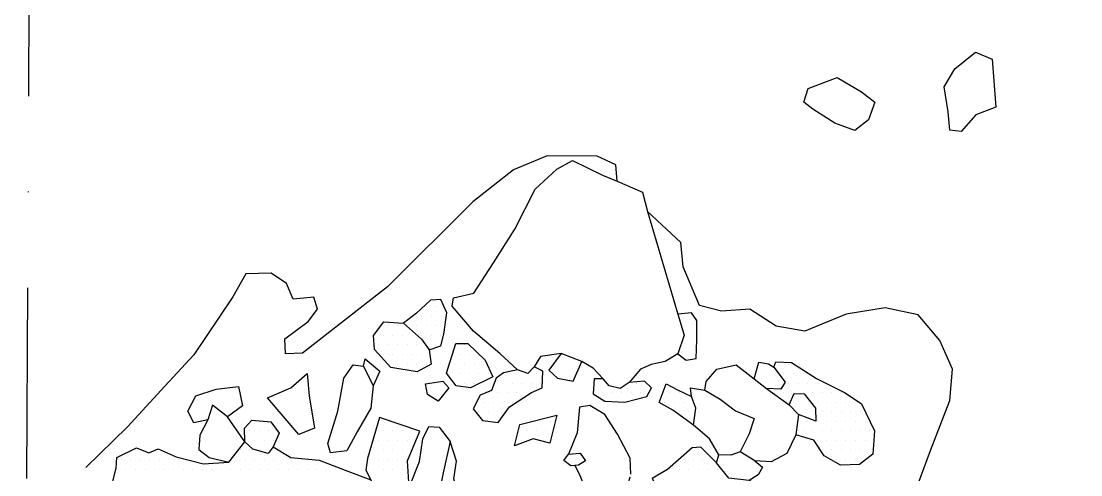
# Model space of a CAD drawing. Header units: metres. Extents: x -1494 to -1229, y -1520 to -1042.
# Drawn here: x -1494.4 to -1355.5, y -1247 to -1187.6 of the extents above; entities that cross this region are included whole.
import ezdxf

# ---------------------------------------------------------------- set-up
doc = ezdxf.new("R2010")
doc.units = ezdxf.units.M
doc.header["$LTSCALE"] = 25
doc.header["$MEASUREMENT"] = 0
doc.linetypes.add('STRICHPUNKTX2', pattern=[2, 1, -0.5, 0, -0.5])
doc.layers.get('0').update_dxf_attribs({"linetype": 'CONTINUOUS'})
for name, color, linetype in [('BEFUND', 1, 'CONTINUOUS'), ('GRABUNGSGRENZE', 3, 'STRICHPUNKTX2'), ('STEINE', 4, 'CONTINUOUS'), ('STEINESCHRAFF', 4, 'CONTINUOUS')]:
    doc.layers.add(name, color=color, linetype=linetype)

# ---------------------------------------------------------------- blocks, each defined once
blk = doc.blocks.new('*X3')
at = {"color": 0}
for p, q in [((-1441.875, -1226.25), (-1441.875, -1226.25)), ((-1441.25, -1225), (-1441.25, -1225)), ((-1440.625, -1226.25), (-1440.625, -1226.25)), ((-1440, -1225), (-1440, -1225)), ((-1439.375, -1226.25), (-1439.375, -1226.25)), ((-1446.25, -1227.5), (-1446.25, -1227.5)), ((-1445, -1227.5), (-1445, -1227.5)), ((-1443.75, -1227.5), (-1443.75, -1227.5)), ((-1442.5, -1227.5), (-1442.5, -1227.5)), ((-1441.25, -1227.5), (-1441.25, -1227.5)), ((-1440, -1227.5), (-1440, -1227.5)), ((-1448.125, -1228.75), (-1448.125, -1228.75)), ((-1446.875, -1228.75), (-1446.875, -1228.75)), ((-1445.625, -1228.75), (-1445.625, -1228.75)), ((-1444.375, -1228.75), (-1444.375, -1228.75)), ((-1443.125, -1228.75), (-1443.125, -1228.75)), ((-1441.875, -1228.75), (-1441.875, -1228.75)), ((-1440.625, -1228.75), (-1440.625, -1228.75)), ((-1439.375, -1228.75), (-1439.375, -1228.75)), ((-1447.5, -1230), (-1447.5, -1230)), ((-1446.25, -1230), (-1446.25, -1230)), ((-1445, -1230), (-1445, -1230)), ((-1443.75, -1230), (-1443.75, -1230)), ((-1442.5, -1230), (-1442.5, -1230)), ((-1441.25, -1230), (-1441.25, -1230)), ((-1440, -1230), (-1440, -1230)), ((-1436.25, -1230), (-1436.25, -1230)), ((-1446.875, -1231.25), (-1446.875, -1231.25)), ((-1445.625, -1231.25), (-1445.625, -1231.25)), ((-1444.375, -1231.25), (-1444.375, -1231.25)), ((-1443.125, -1231.25), (-1443.125, -1231.25)), ((-1441.875, -1231.25), (-1441.875, -1231.25)), ((-1436.875, -1231.25), (-1436.875, -1231.25)), ((-1435.625, -1231.25), (-1435.625, -1231.25)), ((-1434.375, -1231.25), (-1434.375, -1231.25)), ((-1446.25, -1232.5), (-1446.25, -1232.5)), ((-1445, -1232.5), (-1445, -1232.5)), ((-1443.75, -1232.5), (-1443.75, -1232.5)), ((-1442.5, -1232.5), (-1442.5, -1232.5)), ((-1441.25, -1232.5), (-1441.25, -1232.5)), ((-1437.5, -1232.5), (-1437.5, -1232.5)), ((-1436.25, -1232.5), (-1436.25, -1232.5)), ((-1435, -1232.5), (-1435, -1232.5)), ((-1433.75, -1232.5), (-1433.75, -1232.5)), ((-1395, -1232.5), (-1395, -1232.5)), ((-1393.75, -1232.5), (-1393.75, -1232.5)), ((-1438.125, -1233.75), (-1438.125, -1233.75)), ((-1436.875, -1233.75), (-1436.875, -1233.75)), ((-1435.625, -1233.75), (-1435.625, -1233.75)), ((-1434.375, -1233.75), (-1434.375, -1233.75)), ((-1433.125, -1233.75), (-1433.125, -1233.75)), ((-1430.625, -1233.75), (-1430.625, -1233.75)), ((-1429.375, -1233.75), (-1429.375, -1233.75)), ((-1428.125, -1233.75), (-1428.125, -1233.75)), ((-1426.875, -1233.75), (-1426.875, -1233.75)), ((-1394.375, -1233.75), (-1394.375, -1233.75)), ((-1393.125, -1233.75), (-1393.125, -1233.75)), ((-1391.875, -1233.75), (-1391.875, -1233.75)), ((-1437.5, -1235), (-1437.5, -1235)), ((-1436.25, -1235), (-1436.25, -1235)), ((-1435, -1235), (-1435, -1235)), ((-1431.25, -1235), (-1431.25, -1235)), ((-1430, -1235), (-1430, -1235)), ((-1428.75, -1235), (-1428.75, -1235)), ((-1427.5, -1235), (-1427.5, -1235)), ((-1426.25, -1235), (-1426.25, -1235)), ((-1418.75, -1235), (-1418.75, -1235)), ((-1413.75, -1235), (-1413.75, -1235)), ((-1412.5, -1235), (-1412.5, -1235)), ((-1393.75, -1235), (-1393.75, -1235)), ((-1392.5, -1235), (-1392.5, -1235)), ((-1391.25, -1235), (-1391.25, -1235)), ((-1390, -1235), (-1390, -1235)), ((-1433.125, -1236.25), (-1433.125, -1236.25)), ((-1431.875, -1236.25), (-1431.875, -1236.25)), ((-1430.625, -1236.25), (-1430.625, -1236.25)), ((-1429.375, -1236.25), (-1429.375, -1236.25)), ((-1428.125, -1236.25), (-1428.125, -1236.25)), ((-1419.375, -1236.25), (-1419.375, -1236.25)), ((-1418.125, -1236.25), (-1418.125, -1236.25)), ((-1416.875, -1236.25), (-1416.875, -1236.25)), ((-1415.625, -1236.25), (-1415.625, -1236.25)), ((-1414.375, -1236.25), (-1414.375, -1236.25)), ((-1413.125, -1236.25), (-1413.125, -1236.25)), ((-1409.375, -1236.25), (-1409.375, -1236.25)), ((-1408.125, -1236.25), (-1408.125, -1236.25)), ((-1395.625, -1236.25), (-1395.625, -1236.25)), ((-1394.375, -1236.25), (-1394.375, -1236.25)), ((-1393.125, -1236.25), (-1393.125, -1236.25)), ((-1391.875, -1236.25), (-1391.875, -1236.25)), ((-1390.625, -1236.25), (-1390.625, -1236.25)), ((-1389.375, -1236.25), (-1389.375, -1236.25)), ((-1388.125, -1236.25), (-1388.125, -1236.25)), ((-1386.875, -1236.25), (-1386.875, -1236.25)), ((-1434.375, -1238.75), (-1434.375, -1238.75)), ((-1433.75, -1237.5), (-1433.75, -1237.5)), ((-1433.125, -1238.75), (-1433.125, -1238.75)), ((-1432.5, -1237.5), (-1432.5, -1237.5)), ((-1431.875, -1238.75), (-1431.875, -1238.75)), ((-1431.25, -1237.5), (-1431.25, -1237.5)), ((-1430, -1237.5), (-1430, -1237.5)), ((-1410, -1237.5), (-1410, -1237.5)), ((-1408.75, -1237.5), (-1408.75, -1237.5)), ((-1408.125, -1238.75), (-1408.125, -1238.75)), ((-1407.5, -1237.5), (-1407.5, -1237.5)), ((-1406.875, -1238.75), (-1406.875, -1238.75)), ((-1406.25, -1237.5), (-1406.25, -1237.5)), ((-1393.75, -1237.5), (-1393.75, -1237.5)), ((-1390, -1237.5), (-1390, -1237.5)), ((-1389.375, -1238.75), (-1389.375, -1238.75)), ((-1388.75, -1237.5), (-1388.75, -1237.5)), ((-1388.125, -1238.75), (-1388.125, -1238.75)), ((-1387.5, -1237.5), (-1387.5, -1237.5)), ((-1386.875, -1238.75), (-1386.875, -1238.75)), ((-1386.25, -1237.5), (-1386.25, -1237.5)), ((-1385.625, -1238.75), (-1385.625, -1238.75)), ((-1385, -1237.5), (-1385, -1237.5)), ((-1384.375, -1238.75), (-1384.375, -1238.75)), ((-1463.75, -1240), (-1463.75, -1240)), ((-1462.5, -1240), (-1462.5, -1240)), ((-1447.5, -1240), (-1447.5, -1240)), ((-1446.25, -1240), (-1446.25, -1240)), ((-1432.5, -1240), (-1432.5, -1240)), ((-1426.25, -1240), (-1426.25, -1240)), ((-1425, -1240), (-1425, -1240)), ((-1406.25, -1240), (-1406.25, -1240)), ((-1392.5, -1240), (-1392.5, -1240)), ((-1391.25, -1240), (-1391.25, -1240)), ((-1390, -1240), (-1390, -1240)), ((-1388.75, -1240), (-1388.75, -1240)), ((-1387.5, -1240), (-1387.5, -1240)), ((-1386.25, -1240), (-1386.25, -1240)), ((-1385, -1240), (-1385, -1240)), ((-1383.75, -1240), (-1383.75, -1240)), ((-1464.375, -1241.25), (-1464.375, -1241.25)), ((-1463.125, -1241.25), (-1463.125, -1241.25)), ((-1461.875, -1241.25), (-1461.875, -1241.25)), ((-1446.875, -1241.25), (-1446.875, -1241.25)), ((-1445.625, -1241.25), (-1445.625, -1241.25)), ((-1444.375, -1241.25), (-1444.375, -1241.25)), ((-1443.125, -1241.25), (-1443.125, -1241.25)), ((-1428.125, -1241.25), (-1428.125, -1241.25)), ((-1426.875, -1241.25), (-1426.875, -1241.25)), ((-1425.625, -1241.25), (-1425.625, -1241.25)), ((-1391.875, -1241.25), (-1391.875, -1241.25)), ((-1390.625, -1241.25), (-1390.625, -1241.25)), ((-1389.375, -1241.25), (-1389.375, -1241.25)), ((-1388.125, -1241.25), (-1388.125, -1241.25)), ((-1386.875, -1241.25), (-1386.875, -1241.25)), ((-1385.625, -1241.25), (-1385.625, -1241.25)), ((-1384.375, -1241.25), (-1384.375, -1241.25)), ((-1383.125, -1241.25), (-1383.125, -1241.25)), ((-1465, -1242.5), (-1465, -1242.5)), ((-1463.75, -1242.5), (-1463.75, -1242.5)), ((-1462.5, -1242.5), (-1462.5, -1242.5)), ((-1461.25, -1242.5), (-1461.25, -1242.5)), ((-1447.5, -1242.5), (-1447.5, -1242.5)), ((-1446.25, -1242.5), (-1446.25, -1242.5)), ((-1445, -1242.5), (-1445, -1242.5)), ((-1443.75, -1242.5), (-1443.75, -1242.5)), ((-1428.75, -1242.5), (-1428.75, -1242.5)), ((-1426.25, -1242.5), (-1426.25, -1242.5)), ((-1425, -1242.5), (-1425, -1242.5)), ((-1390, -1242.5), (-1390, -1242.5)), ((-1388.75, -1242.5), (-1388.75, -1242.5)), ((-1387.5, -1242.5), (-1387.5, -1242.5)), ((-1386.25, -1242.5), (-1386.25, -1242.5)), ((-1385, -1242.5), (-1385, -1242.5)), ((-1383.75, -1242.5), (-1383.75, -1242.5)), ((-1479.375, -1243.75), (-1479.375, -1243.75)), ((-1465.625, -1243.75), (-1465.625, -1243.75)), ((-1464.375, -1243.75), (-1464.375, -1243.75)), ((-1463.125, -1243.75), (-1463.125, -1243.75)), ((-1461.875, -1243.75), (-1461.875, -1243.75)), ((-1448.125, -1243.75), (-1448.125, -1243.75)), ((-1446.875, -1243.75), (-1446.875, -1243.75)), ((-1445.625, -1243.75), (-1445.625, -1243.75)), ((-1444.375, -1243.75), (-1444.375, -1243.75)), ((-1443.125, -1243.75), (-1443.125, -1243.75)), ((-1405.625, -1243.75), (-1405.625, -1243.75)), ((-1389.375, -1243.75), (-1389.375, -1243.75)), ((-1388.125, -1243.75), (-1388.125, -1243.75)), ((-1386.875, -1243.75), (-1386.875, -1243.75)), ((-1385.625, -1243.75), (-1385.625, -1243.75)), ((-1384.375, -1243.75), (-1384.375, -1243.75)), ((-1383.125, -1243.75), (-1383.125, -1243.75)), ((-1481.25, -1245), (-1481.25, -1245)), ((-1480, -1245), (-1480, -1245)), ((-1478.75, -1245), (-1478.75, -1245)), ((-1477.5, -1245), (-1477.5, -1245)), ((-1476.25, -1245), (-1476.25, -1245)), ((-1475, -1245), (-1475, -1245)), ((-1473.75, -1245), (-1473.75, -1245)), ((-1466.25, -1245), (-1466.25, -1245)), ((-1465, -1245), (-1465, -1245)), ((-1463.75, -1245), (-1463.75, -1245)), ((-1462.5, -1245), (-1462.5, -1245)), ((-1461.25, -1245), (-1461.25, -1245)), ((-1460, -1245), (-1460, -1245)), ((-1458.75, -1245), (-1458.75, -1245)), ((-1457.5, -1245), (-1457.5, -1245)), ((-1448.75, -1245), (-1448.75, -1245)), ((-1447.5, -1245), (-1447.5, -1245)), ((-1446.25, -1245), (-1446.25, -1245)), ((-1445, -1245), (-1445, -1245)), ((-1443.75, -1245), (-1443.75, -1245)), ((-1407.5, -1245), (-1407.5, -1245)), ((-1406.25, -1245), (-1406.25, -1245)), ((-1405, -1245), (-1405, -1245)), ((-1403.75, -1245), (-1403.75, -1245)), ((-1387.5, -1245), (-1387.5, -1245)), ((-1386.25, -1245), (-1386.25, -1245)), ((-1385, -1245), (-1385, -1245)), ((-1383.75, -1245), (-1383.75, -1245)), ((-1481.875, -1246.25), (-1481.875, -1246.25)), ((-1480.625, -1246.25), (-1480.625, -1246.25)), ((-1479.375, -1246.25), (-1479.375, -1246.25)), ((-1478.125, -1246.25), (-1478.125, -1246.25)), ((-1476.875, -1246.25), (-1476.875, -1246.25)), ((-1475.625, -1246.25), (-1475.625, -1246.25)), ((-1474.375, -1246.25), (-1474.375, -1246.25)), ((-1473.125, -1246.25), (-1473.125, -1246.25)), ((-1471.875, -1246.25), (-1471.875, -1246.25)), ((-1470.625, -1246.25), (-1470.625, -1246.25)), ((-1469.375, -1246.25), (-1469.375, -1246.25)), ((-1468.125, -1246.25), (-1468.125, -1246.25)), ((-1466.875, -1246.25), (-1466.875, -1246.25)), ((-1465.625, -1246.25), (-1465.625, -1246.25)), ((-1464.375, -1246.25), (-1464.375, -1246.25)), ((-1463.125, -1246.25), (-1463.125, -1246.25)), ((-1461.875, -1246.25), (-1461.875, -1246.25)), ((-1460.625, -1246.25), (-1460.625, -1246.25)), ((-1459.375, -1246.25), (-1459.375, -1246.25)), ((-1458.125, -1246.25), (-1458.125, -1246.25)), ((-1456.875, -1246.25), (-1456.875, -1246.25)), ((-1455.625, -1246.25), (-1455.625, -1246.25)), ((-1454.375, -1246.25), (-1454.375, -1246.25)), ((-1453.125, -1246.25), (-1453.125, -1246.25)), ((-1448.125, -1246.25), (-1448.125, -1246.25)), ((-1446.875, -1246.25), (-1446.875, -1246.25)), ((-1445.625, -1246.25), (-1445.625, -1246.25)), ((-1444.375, -1246.25), (-1444.375, -1246.25)), ((-1409.375, -1246.25), (-1409.375, -1246.25)), ((-1408.125, -1246.25), (-1408.125, -1246.25)), ((-1406.875, -1246.25), (-1406.875, -1246.25)), ((-1405.625, -1246.25), (-1405.625, -1246.25)), ((-1404.375, -1246.25), (-1404.375, -1246.25)), ((-1403.125, -1246.25), (-1403.125, -1246.25))]:
    blk.add_line(p, q, dxfattribs=at)

msp = doc.modelspace()

# ---------------------------------------------------------------- linework, layer by layer
at = {"layer": 'BEFUND'}
for points in [[(-1416.25, -1208.54), (-1416.4, -1206.4), (-1418.85, -1205.28), (-1425.43, -1205.23), (-1429.81, -1207.06), (-1435.16, -1211.25), (-1446.33, -1222.37), (-1457.49, -1231.09), (-1459.73, -1231.14), (-1459.79, -1229.21), (-1456.73, -1226.91), (-1455.5, -1225.33), (-1456.01, -1223.75), (-1458.72, -1224), (-1459.58, -1221.96), (-1461.57, -1220.59), (-1464.89, -1220.69), (-1466.62, -1223.7), (-1471.72, -1231.3), (-1475.54, -1235.38), (-1480.43, -1240.74), (-1485.89, -1246.04)], [(-1376.92, -1248.55), (-1375.19, -1243.81), (-1372.64, -1237.28), (-1372.28, -1233.15), (-1373.97, -1229.43), (-1376.77, -1226.07), (-1381.11, -1225.15), (-1386.21, -1225.97), (-1391.66, -1228.21), (-1395.38, -1227.55), (-1398.85, -1225.31), (-1402.57, -1225.57), (-1405.43, -1224.85), (-1407.57, -1219.75), (-1407.88, -1216.59), (-1412.27, -1212.52)]]:
    msp.add_lwpolyline(points, dxfattribs=at)
at = {"layer": 'GRABUNGSGRENZE'}
msp.add_lwpolyline([(-1251.18, -1519.84), (-1494.35, -1397.8), (-1492.58, -1041.97)], dxfattribs=at)
at = {"layer": 'STEINE'}
for points in [[(-1372.65, -1201.84), (-1372.85, -1199.45), (-1373.37, -1196.18), (-1371.99, -1193.84), (-1369.29, -1191.65), (-1367.09, -1192.56), (-1366.63, -1198.83), (-1369.23, -1199.85), (-1371.17, -1202.05), (-1372.65, -1201.84)], [(-1385.09, -1201.9), (-1387.69, -1200.93), (-1390.6, -1199.1), (-1391.77, -1198.18), (-1391.21, -1196.39), (-1387.39, -1194.97), (-1384.23, -1196.85), (-1382.49, -1198.18), (-1383.31, -1200.52), (-1385.09, -1201.9)], [(-1429.29, -1233.27), (-1431.13, -1233.63), (-1432.1, -1234.35), (-1432.71, -1235.98), (-1434.19, -1236.59), (-1435.1, -1238.38), (-1433.88, -1239.9), (-1431.84, -1240.16), (-1430.36, -1238.12), (-1427.45, -1236.23), (-1426.08, -1235.62), (-1425.98, -1233.43), (-1427.1, -1232.87), (-1427.97, -1233.73), (-1429.29, -1233.27), (-1431.64, -1231.13), (-1435.06, -1228.18), (-1437.86, -1224.91), (-1437.71, -1223.84), (-1435.01, -1223.23), (-1432.46, -1219.25), (-1429.65, -1214.82), (-1427, -1209.61), (-1424.15, -1206.96), (-1422.11, -1205.84), (-1418.18, -1207.77), (-1416.25, -1208.54), (-1412.93, -1209.97), (-1412.27, -1212.52), (-1408.29, -1225.98), (-1407.47, -1228.73), (-1408.28, -1231.18), (-1409.97, -1232.15), (-1411.8, -1232.55), (-1413.18, -1233.17), (-1414.66, -1234.9), (-1415.83, -1235.72), (-1417.31, -1235.36), (-1418.07, -1234.44), (-1419.4, -1233.02), (-1420.88, -1232.15), (-1423.58, -1231.13), (-1426.28, -1231.49), (-1427.1, -1232.87)], [(-1440.87, -1230.63), (-1439.34, -1230.12), (-1438.98, -1228.59), (-1438.57, -1225.78), (-1439.34, -1224.05), (-1440.72, -1224.15), (-1442.55, -1225.83), (-1444.23, -1227.16)], [(-1408.28, -1231.18), (-1407.21, -1231.99), (-1405.89, -1231.79), (-1405.79, -1229.34), (-1405.79, -1226.79), (-1406.5, -1225.77), (-1408.29, -1225.98)], [(-1445.91, -1232.97), (-1448.06, -1230.58), (-1448.16, -1228.74), (-1446.83, -1226.96), (-1444.23, -1227.16), (-1441.89, -1229.25), (-1440.87, -1230.63), (-1440.61, -1232.51), (-1442.45, -1233.53), (-1445.91, -1232.97)], [(-1438.62, -1233.69), (-1437.4, -1229.81), (-1435.82, -1229.81), (-1433.52, -1232), (-1432.55, -1234.19), (-1435.46, -1235.62), (-1437.35, -1235.37), (-1438.62, -1233.69)], [(-1449.48, -1232.77), (-1449.28, -1231.8), (-1447.34, -1233.43), (-1448.21, -1235.37)], [(-1423.58, -1231.13), (-1425.21, -1233.32), (-1424.04, -1234.34), (-1422, -1234.75), (-1420.88, -1232.15)], [(-1454.17, -1242.92), (-1452.85, -1238.69), (-1452.08, -1234.35), (-1450.86, -1232.62), (-1449.48, -1232.77), (-1448.21, -1235.37), (-1448.51, -1238.28), (-1450.3, -1241.39), (-1451.67, -1243.89), (-1453.81, -1244.14), (-1454.17, -1242.92)], [(-1404.76, -1235.92), (-1404.56, -1234.8), (-1403.18, -1233.16), (-1400.63, -1232.6), (-1398.29, -1234.44), (-1396.66, -1235.71), (-1393.7, -1237.85), (-1392.47, -1239.13), (-1392.83, -1241.78), (-1394, -1244.23), (-1396.04, -1245.3), (-1398.18, -1245.2), (-1400.12, -1244.02)], [(-1398.29, -1234.44), (-1397.68, -1232.24), (-1396.4, -1232.45), (-1395.69, -1232.91), (-1394.21, -1234.89), (-1394.77, -1235.81), (-1396.66, -1235.71)], [(-1395.69, -1232.91), (-1395.43, -1232.19), (-1393.39, -1232.29), (-1390.13, -1234.38), (-1386.36, -1236.27), (-1384.21, -1237.7), (-1382.53, -1241.26), (-1382.73, -1244.32), (-1384.47, -1245.65), (-1386.96, -1245.75), (-1389.11, -1244.53), (-1390.48, -1242.49), (-1392.83, -1241.78)], [(-1457.95, -1241.75), (-1462.08, -1236.91), (-1459.02, -1235.63), (-1456.88, -1233.74), (-1456.62, -1236.65), (-1455.91, -1240.88), (-1457.95, -1241.75)], [(-1418.07, -1234.44), (-1419.25, -1234.44), (-1419.4, -1236.38), (-1417.87, -1237.35), (-1415.22, -1237.5), (-1412.36, -1236.74), (-1411.75, -1235.61), (-1412.67, -1234.75), (-1414.66, -1234.9)], [(-1469.88, -1239.81), (-1471.71, -1240.22), (-1472.53, -1238.69), (-1471.46, -1236.65), (-1468.81, -1235.79), (-1465.85, -1235.43), (-1465.34, -1237.98), (-1467.33, -1239.41)], [(-1439.69, -1237.36), (-1441.12, -1236.49), (-1441.38, -1235.11), (-1439.08, -1234.76), (-1438.32, -1235.62), (-1439.69, -1237.36)], [(-1406.24, -1240.51), (-1408.94, -1238.52), (-1410.73, -1237.55), (-1409.81, -1235.1), (-1408.33, -1235.87), (-1406.5, -1236.73)], [(-1406.24, -1240.51), (-1405.94, -1238.26), (-1406.5, -1236.73), (-1406.65, -1235.61), (-1404.76, -1235.92), (-1402.72, -1237.09), (-1400.73, -1238.62), (-1398.29, -1239.64), (-1398.95, -1241.63), (-1400.12, -1244.02), (-1401.34, -1244.43), (-1402.92, -1244.38), (-1404.15, -1242.29), (-1406.24, -1240.51)], [(-1393.7, -1237.85), (-1393.04, -1236.37), (-1391.71, -1236.42), (-1390.23, -1238.26), (-1390.18, -1239.99), (-1392.47, -1239.13)], [(-1465.03, -1242.67), (-1467.33, -1239.41), (-1469.27, -1237.88), (-1469.88, -1239.81), (-1470.95, -1241.8), (-1471.05, -1243.69), (-1469.72, -1244.76), (-1467.12, -1245.37), (-1465.03, -1242.67)], [(-1414.45, -1246.94), (-1414.55, -1244.84), (-1416.18, -1241.68), (-1417.87, -1239.13), (-1419.81, -1237.91), (-1421.18, -1238.17), (-1421.49, -1241.53), (-1422.61, -1244.29)], [(-1461.31, -1243.33), (-1461.97, -1244.2), (-1464.01, -1243.64), (-1465.03, -1242.67), (-1465.09, -1240.88), (-1464.12, -1239.86), (-1461.62, -1240.07), (-1460.55, -1241.55), (-1461.31, -1243.33)], [(-1444.23, -1253.57), (-1444.63, -1251.02), (-1444.18, -1249.19), (-1443.51, -1248.68), (-1443.72, -1245.16), (-1442.09, -1241.28), (-1447.39, -1239.5), (-1448.97, -1244.86), (-1449.17, -1246.39), (-1448.51, -1247.66)], [(-1429.7, -1243.22), (-1428.98, -1240.41), (-1424.14, -1239.19), (-1425.06, -1242.86), (-1427.25, -1242.3), (-1429.7, -1243.22)], [(-1444.23, -1253.57), (-1441.62, -1253.37), (-1438.87, -1252.91), (-1437.34, -1252.19), (-1437.09, -1250.77), (-1437.29, -1248.78), (-1437.65, -1247.55), (-1437.29, -1245.21), (-1438.11, -1242.66), (-1439.03, -1246.74), (-1439.48, -1248.98), (-1440.15, -1251.18), (-1441.37, -1251.07), (-1443.46, -1250), (-1443.51, -1248.68), (-1442.14, -1245.26), (-1441.73, -1242.3), (-1440.92, -1240.67), (-1439.59, -1240.77), (-1438.11, -1242.66)], [(-1482.62, -1248.9), (-1481.91, -1246.14), (-1481.81, -1244.76), (-1479.26, -1243.49), (-1477.63, -1244.15), (-1476.4, -1243.59), (-1474.06, -1244.66), (-1470.44, -1245.58), (-1467.12, -1245.37)], [(-1461.31, -1243.33), (-1459.02, -1244.76), (-1455.29, -1245.11), (-1451.88, -1246.39), (-1448.51, -1247.66), (-1447.74, -1250.57), (-1448, -1254.54), (-1449.42, -1260.1), (-1451.87, -1264.64), (-1453.81, -1265.66), (-1458.7, -1264.08), (-1463.24, -1262.86), (-1467.37, -1262.25), (-1470.99, -1261.89), (-1475.53, -1259.86)], [(-1421.33, -1245.76), (-1422.3, -1245.82), (-1423.22, -1245.15), (-1422.61, -1244.29), (-1421.08, -1244.18), (-1420.41, -1245.2), (-1421.33, -1245.76)], [(-1403.23, -1245.45), (-1405.27, -1243.41), (-1406.39, -1243.47), (-1409.66, -1246.32), (-1411.64, -1247.5), (-1410.52, -1249.74), (-1410.16, -1252.13), (-1408.89, -1255.6), (-1407.46, -1255.91), (-1404.55, -1255.7), (-1402.05, -1255.34), (-1400.27, -1254.22), (-1397.06, -1250.75), (-1397.62, -1248.41), (-1398.95, -1247.75)], [(-1398.18, -1245.2), (-1397.21, -1246.01), (-1397.77, -1247.03), (-1398.95, -1247.75), (-1401.6, -1247.44), (-1403.23, -1245.45), (-1402.92, -1244.38)], [(-1421.8, -1245.79), (-1421.13, -1247.04), (-1420.21, -1249.44), (-1419.24, -1250.25), (-1417, -1250.2), (-1415.16, -1249.38), (-1414.55, -1247.29)]]:
    msp.add_lwpolyline(points, dxfattribs=at)

# ---------------------------------------------------------------- block references
at = {"layer": 'STEINESCHRAFF'}
msp.add_blockref('*X3', (0, 0), dxfattribs=at)

doc.saveas('drawing.dxf')
